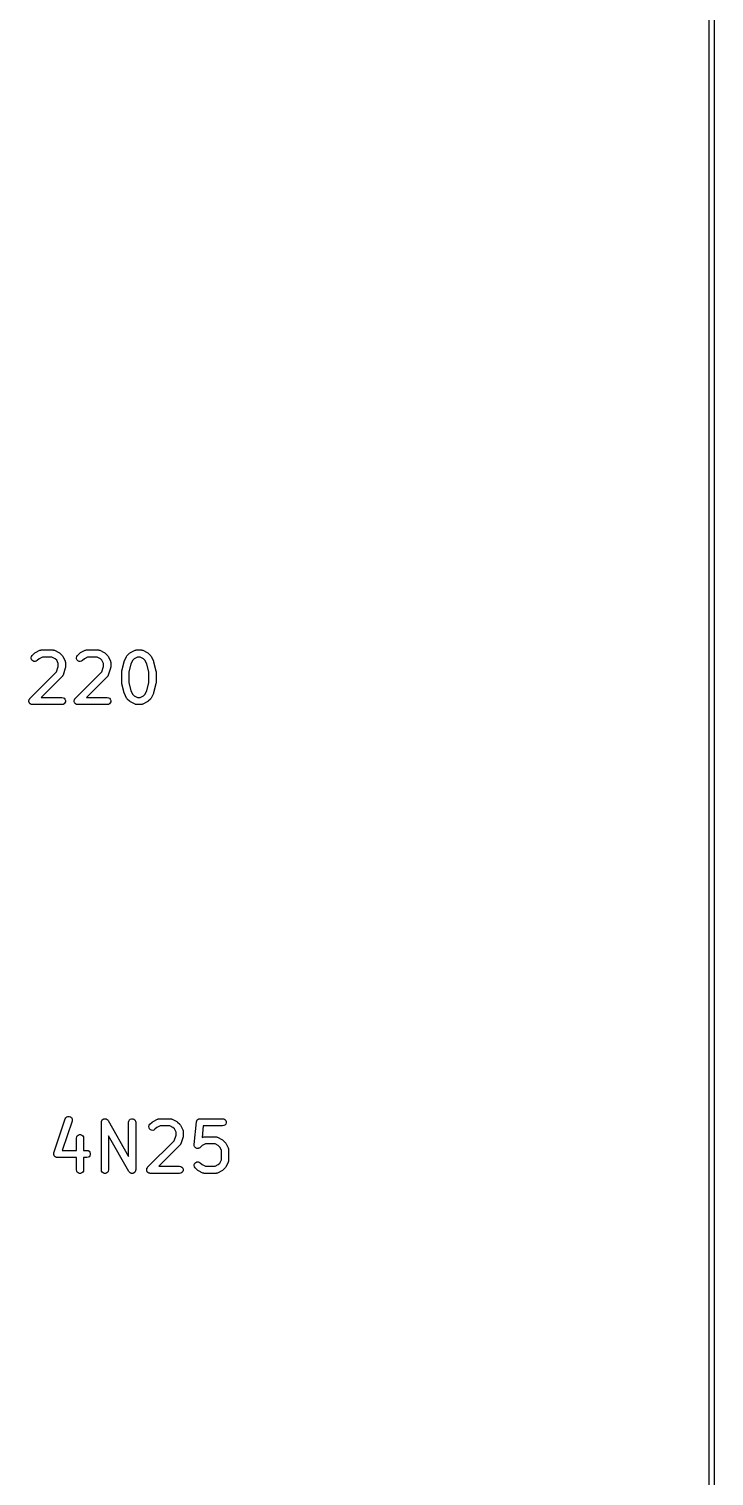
# Model space of a CAD drawing. Extents: x 10 to 287, y -200 to -10.
# Drawn here: x 197.64 to 212.05, y -99.62 to -69.19 of the extents above; entities that cross this region are included whole.
import ezdxf

# ---------------------------------------------------------------- set-up
doc = ezdxf.new("R2010")
doc.units = 0
doc.header["$MEASUREMENT"] = 0
doc.layers.add('BLACK', color=7, linetype='CONTINUOUS')

msp = doc.modelspace()

# ---------------------------------------------------------------- linework, layer by layer
at = {"layer": 'Black'}
for p, q in [((211.95, -129.95), (211.95, -30.05)), ((212.05, -30), (212.05, -130)), ((197.687, -82.4141), (197.694, -82.3889)), ((197.689, -82.44), (197.687, -82.4141)), ((197.7, -82.4636), (197.689, -82.44)), ((197.694, -82.3889), (197.709, -82.3676)), ((197.709, -82.3676), (197.756, -82.32)), ((197.756, -82.32), (197.766, -82.3131)), ((197.766, -82.3131), (197.776, -82.3059)), ((197.776, -82.3059), (197.871, -82.2583)), ((197.854, -82.4346), (197.815, -82.4737)), ((197.922, -82.4004), (197.854, -82.4346)), ((197.871, -82.2583), (197.875, -82.2571)), ((197.875, -82.2571), (197.879, -82.2549)), ((197.879, -82.2549), (197.888, -82.2534)), ((197.888, -82.2534), (197.896, -82.2509)), ((197.896, -82.2509), (197.901, -82.2511)), ((197.901, -82.2511), (197.905, -82.2504)), ((197.905, -82.2504), (198.143, -82.2504)), ((198.125, -82.4004), (197.922, -82.4004)), ((198.194, -82.4346), (198.125, -82.4004)), ((198.143, -82.2504), (198.147, -82.2511)), ((198.147, -82.2511), (198.151, -82.2509)), ((198.151, -82.2509), (198.16, -82.2534)), ((198.16, -82.2534), (198.169, -82.2549)), ((198.169, -82.2549), (198.172, -82.2571)), ((198.172, -82.2571), (198.176, -82.2583)), ((198.176, -82.2583), (198.272, -82.3059)), ((198.224, -82.465), (198.194, -82.4346)), ((198.272, -82.3059), (198.281, -82.3131)), ((198.281, -82.3131), (198.291, -82.32)), ((198.291, -82.32), (198.339, -82.3676)), ((198.339, -82.3676), (198.346, -82.3774)), ((198.346, -82.3774), (198.353, -82.3871)), ((198.353, -82.3871), (198.4, -82.4823)), ((198.64, -82.4141), (198.646, -82.3889)), ((198.642, -82.44), (198.64, -82.4141)), ((198.653, -82.4636), (198.642, -82.44)), ((198.646, -82.3889), (198.661, -82.3676)), ((198.661, -82.3676), (198.709, -82.32)), ((198.709, -82.32), (198.719, -82.3131)), ((198.719, -82.3131), (198.728, -82.3059)), ((198.728, -82.3059), (198.824, -82.2583)), ((198.806, -82.4346), (198.767, -82.4737)), ((198.875, -82.4004), (198.806, -82.4346)), ((198.824, -82.2583), (198.828, -82.2571)), ((198.828, -82.2571), (198.831, -82.2549)), ((198.831, -82.2549), (198.84, -82.2534)), ((198.84, -82.2534), (198.849, -82.2509)), ((198.849, -82.2509), (198.853, -82.2511)), ((198.853, -82.2511), (198.857, -82.2504)), ((198.857, -82.2504), (199.095, -82.2504)), ((199.078, -82.4004), (198.875, -82.4004)), ((199.146, -82.4346), (199.078, -82.4004)), ((199.095, -82.2504), (199.099, -82.2511)), ((199.099, -82.2511), (199.104, -82.2509)), ((199.104, -82.2509), (199.112, -82.2534)), ((199.112, -82.2534), (199.121, -82.2549)), ((199.121, -82.2549), (199.125, -82.2571)), ((199.125, -82.2571), (199.129, -82.2583)), ((199.129, -82.2583), (199.224, -82.3059)), ((199.176, -82.465), (199.146, -82.4346)), ((199.224, -82.3059), (199.234, -82.3131)), ((199.234, -82.3131), (199.244, -82.32)), ((199.244, -82.32), (199.291, -82.3676)), ((199.291, -82.3676), (199.298, -82.3774)), ((199.298, -82.3774), (199.305, -82.3871)), ((199.305, -82.3871), (199.353, -82.4823)), ((199.647, -82.4823), (199.695, -82.3871)), ((199.695, -82.3871), (199.702, -82.3774)), ((199.702, -82.3774), (199.709, -82.3676)), ((199.709, -82.3676), (199.756, -82.32)), ((199.756, -82.32), (199.766, -82.3131)), ((199.766, -82.3131), (199.776, -82.3059)), ((199.776, -82.3059), (199.871, -82.2583)), ((199.854, -82.4346), (199.824, -82.465)), ((199.922, -82.4004), (199.854, -82.4346)), ((199.871, -82.2583), (199.875, -82.2571)), ((199.875, -82.2571), (199.879, -82.2549)), ((199.879, -82.2549), (199.888, -82.2534)), ((199.888, -82.2534), (199.896, -82.2509)), ((199.896, -82.2509), (199.901, -82.2511)), ((199.901, -82.2511), (199.905, -82.2504)), ((199.905, -82.2504), (200, -82.2504)), ((199.982, -82.4004), (199.922, -82.4004)), ((200.051, -82.4346), (199.982, -82.4004)), ((200, -82.2504), (200.004, -82.2511)), ((200.004, -82.2511), (200.009, -82.2509)), ((200.009, -82.2509), (200.017, -82.2534)), ((200.017, -82.2534), (200.026, -82.2549)), ((200.026, -82.2549), (200.029, -82.2571)), ((200.029, -82.2571), (200.034, -82.2583)), ((200.034, -82.2583), (200.129, -82.3059)), ((200.081, -82.465), (200.051, -82.4346)), ((200.129, -82.3059), (200.138, -82.3131)), ((200.138, -82.3131), (200.148, -82.32)), ((200.148, -82.32), (200.196, -82.3676)), ((200.196, -82.3676), (200.203, -82.3774)), ((200.203, -82.3774), (200.21, -82.3871)), ((200.21, -82.3871), (200.258, -82.4823)), ((197.661, -83.2723), (198.22, -82.7134)), ((197.719, -82.4821), (197.7, -82.4636)), ((197.742, -82.4931), (197.719, -82.4821)), ((197.768, -82.4953), (197.742, -82.4931)), ((197.794, -82.4886), (197.768, -82.4953)), ((197.815, -82.4737), (197.794, -82.4886)), ((198.22, -82.7134), (198.258, -82.5989)), ((198.258, -82.5336), (198.224, -82.465)), ((198.258, -82.5989), (198.258, -82.5336)), ((198.404, -82.6348), (198.357, -82.7777)), ((198.4, -82.4823), (198.402, -82.4865)), ((198.402, -82.4865), (198.404, -82.4902)), ((198.404, -82.4902), (198.405, -82.4989)), ((198.406, -82.6229), (198.404, -82.6348)), ((198.405, -82.4989), (198.408, -82.5073)), ((198.408, -82.6111), (198.406, -82.6229)), ((198.408, -82.5073), (198.408, -82.5116)), ((198.408, -82.5116), (198.408, -82.5159)), ((198.408, -82.5159), (198.408, -82.6111)), ((198.614, -83.2723), (199.173, -82.7134)), ((198.671, -82.4821), (198.653, -82.4636)), ((198.695, -82.4931), (198.671, -82.4821)), ((198.721, -82.4953), (198.695, -82.4931)), ((198.746, -82.4886), (198.721, -82.4953)), ((198.767, -82.4737), (198.746, -82.4886)), ((199.173, -82.7134), (199.211, -82.5989)), ((199.211, -82.5336), (199.176, -82.465)), ((199.211, -82.5989), (199.211, -82.5336)), ((199.357, -82.6348), (199.309, -82.7777)), ((199.353, -82.4823), (199.354, -82.4865)), ((199.354, -82.4865), (199.356, -82.4902)), ((199.356, -82.4902), (199.358, -82.4989)), ((199.359, -82.6229), (199.357, -82.6348)), ((199.358, -82.4989), (199.36, -82.5073)), ((199.361, -82.6111), (199.359, -82.6229)), ((199.36, -82.5073), (199.36, -82.5116)), ((199.36, -82.5116), (199.361, -82.5159)), ((199.361, -82.5159), (199.361, -82.6111)), ((199.592, -82.7063), (199.593, -82.6973)), ((199.592, -82.9444), (199.592, -82.7063)), ((199.593, -82.6973), (199.594, -82.6881)), ((199.594, -82.6881), (199.642, -82.4977)), ((199.642, -82.4977), (199.645, -82.4902)), ((199.645, -82.4902), (199.647, -82.4823)), ((199.785, -82.542), (199.742, -82.7156)), ((199.742, -82.7156), (199.742, -82.9352)), ((199.824, -82.465), (199.785, -82.542)), ((200.12, -82.542), (200.081, -82.465)), ((200.163, -82.7156), (200.12, -82.542)), ((200.163, -82.9352), (200.163, -82.7156)), ((200.258, -82.4823), (200.26, -82.4902)), ((200.26, -82.4902), (200.263, -82.4977)), ((200.263, -82.4977), (200.311, -82.6881)), ((200.311, -82.6881), (200.312, -82.6973)), ((200.312, -82.6973), (200.313, -82.7063)), ((200.313, -82.7063), (200.313, -82.9444)), ((198.339, -82.807), (197.895, -83.2504)), ((198.341, -82.8034), (198.339, -82.807)), ((198.344, -82.8006), (198.341, -82.8034)), ((198.349, -82.7929), (198.344, -82.8006)), ((198.354, -82.7856), (198.349, -82.7929)), ((198.355, -82.7815), (198.354, -82.7856)), ((198.357, -82.7777), (198.355, -82.7815)), ((199.291, -82.807), (198.848, -83.2504)), ((199.294, -82.8034), (199.291, -82.807)), ((199.297, -82.8006), (199.294, -82.8034)), ((199.301, -82.7929), (199.297, -82.8006)), ((199.306, -82.7856), (199.301, -82.7929)), ((199.307, -82.7815), (199.306, -82.7856)), ((199.309, -82.7777), (199.307, -82.7815)), ((199.593, -82.9535), (199.592, -82.9444)), ((199.594, -82.9626), (199.593, -82.9535)), ((199.642, -83.1531), (199.594, -82.9626)), ((199.742, -82.9352), (199.785, -83.1087)), ((200.12, -83.1087), (200.163, -82.9352)), ((200.311, -82.9626), (200.263, -83.1531)), ((200.312, -82.9535), (200.311, -82.9626)), ((200.313, -82.9444), (200.312, -82.9535)), ((197.64, -83.3124), (197.644, -83.3031)), ((197.64, -83.3157), (197.64, -83.3124)), ((197.64, -83.3188), (197.64, -83.3157)), ((197.64, -83.3286), (197.64, -83.3188)), ((197.64, -83.3384), (197.64, -83.3286)), ((197.642, -83.3415), (197.64, -83.3384)), ((197.642, -83.3448), (197.642, -83.3415)), ((197.646, -83.3537), (197.642, -83.3448)), ((197.644, -83.3031), (197.646, -83.2937)), ((197.646, -83.2937), (197.648, -83.291)), ((197.649, -83.3629), (197.646, -83.3537)), ((197.648, -83.291), (197.649, -83.2879)), ((197.649, -83.2879), (197.656, -83.2804)), ((197.651, -83.3654), (197.649, -83.3629)), ((197.653, -83.3684), (197.651, -83.3654)), ((197.66, -83.3753), (197.653, -83.3684)), ((197.656, -83.2804), (197.661, -83.2723)), ((197.895, -83.2504), (198.333, -83.2504)), ((198.333, -83.2504), (198.359, -83.2549)), ((198.359, -83.2549), (198.382, -83.2679)), ((198.382, -83.2679), (198.398, -83.2879)), ((198.398, -83.3629), (198.382, -83.3828)), ((198.398, -83.2879), (198.407, -83.3124)), ((198.407, -83.3384), (198.398, -83.3629)), ((198.407, -83.3124), (198.407, -83.3384)), ((198.592, -83.3188), (198.593, -83.3157)), ((198.593, -83.3286), (198.592, -83.3188)), ((198.593, -83.3124), (198.596, -83.3031)), ((198.593, -83.3157), (198.593, -83.3124)), ((198.593, -83.3384), (198.593, -83.3286)), ((198.594, -83.3415), (198.593, -83.3384)), ((198.594, -83.3448), (198.594, -83.3415)), ((198.598, -83.3537), (198.594, -83.3448)), ((198.596, -83.3031), (198.599, -83.2937)), ((198.602, -83.3629), (198.598, -83.3537)), ((198.599, -83.2937), (198.601, -83.291)), ((198.601, -83.291), (198.602, -83.2879)), ((198.602, -83.2879), (198.608, -83.2804)), ((198.604, -83.3654), (198.602, -83.3629)), ((198.605, -83.3684), (198.604, -83.3654)), ((198.612, -83.3753), (198.605, -83.3684)), ((198.608, -83.2804), (198.614, -83.2723)), ((198.848, -83.2504), (199.286, -83.2504)), ((199.286, -83.2504), (199.311, -83.2549)), ((199.311, -83.2549), (199.334, -83.2679)), ((199.334, -83.2679), (199.351, -83.2879)), ((199.351, -83.3629), (199.334, -83.3828)), ((199.351, -83.2879), (199.36, -83.3124)), ((199.36, -83.3384), (199.351, -83.3629)), ((199.36, -83.3124), (199.36, -83.3384)), ((199.645, -83.1606), (199.642, -83.1531)), ((199.647, -83.1684), (199.645, -83.1606)), ((199.695, -83.2637), (199.647, -83.1684)), ((199.702, -83.2733), (199.695, -83.2637)), ((199.709, -83.2832), (199.702, -83.2733)), ((199.756, -83.3308), (199.709, -83.2832)), ((199.766, -83.3377), (199.756, -83.3308)), ((199.776, -83.3448), (199.766, -83.3377)), ((199.871, -83.3925), (199.776, -83.3448)), ((199.785, -83.1087), (199.824, -83.1857)), ((199.824, -83.1857), (199.854, -83.2161)), ((199.854, -83.2161), (199.922, -83.2504)), ((199.922, -83.2504), (199.982, -83.2504)), ((199.982, -83.2504), (200.051, -83.2161)), ((200.129, -83.3448), (200.034, -83.3925)), ((200.051, -83.2161), (200.081, -83.1857)), ((200.081, -83.1857), (200.12, -83.1087)), ((200.138, -83.3377), (200.129, -83.3448)), ((200.148, -83.3308), (200.138, -83.3377)), ((200.196, -83.2832), (200.148, -83.3308)), ((200.203, -83.2733), (200.196, -83.2832)), ((200.21, -83.2637), (200.203, -83.2733)), ((200.258, -83.1684), (200.21, -83.2637)), ((200.26, -83.1606), (200.258, -83.1684)), ((200.263, -83.1531), (200.26, -83.1606)), ((197.666, -83.3828), (197.66, -83.3753)), ((197.669, -83.3845), (197.666, -83.3828)), ((197.671, -83.3868), (197.669, -83.3845)), ((197.68, -83.391), (197.671, -83.3868)), ((197.689, -83.3959), (197.68, -83.391)), ((197.692, -83.3964), (197.689, -83.3959)), ((197.695, -83.3978), (197.692, -83.3964)), ((197.705, -83.3987), (197.695, -83.3978)), ((197.714, -83.4004), (197.705, -83.3987)), ((198.333, -83.4004), (197.714, -83.4004)), ((198.359, -83.3959), (198.333, -83.4004)), ((198.382, -83.3828), (198.359, -83.3959)), ((198.618, -83.3828), (198.612, -83.3753)), ((198.621, -83.3845), (198.618, -83.3828)), ((198.624, -83.3868), (198.621, -83.3845)), ((198.633, -83.391), (198.624, -83.3868)), ((198.641, -83.3959), (198.633, -83.391)), ((198.644, -83.3964), (198.641, -83.3959)), ((198.647, -83.3978), (198.644, -83.3964)), ((198.657, -83.3987), (198.647, -83.3978)), ((198.667, -83.4004), (198.657, -83.3987)), ((199.286, -83.4004), (198.667, -83.4004)), ((199.311, -83.3959), (199.286, -83.4004)), ((199.334, -83.3828), (199.311, -83.3959)), ((199.875, -83.3937), (199.871, -83.3925)), ((199.879, -83.3959), (199.875, -83.3937)), ((199.888, -83.3974), (199.879, -83.3959)), ((199.896, -83.3999), (199.888, -83.3974)), ((199.901, -83.3996), (199.896, -83.3999)), ((199.905, -83.4004), (199.901, -83.3996)), ((200, -83.4004), (199.905, -83.4004)), ((200.004, -83.3996), (200, -83.4004)), ((200.009, -83.3999), (200.004, -83.3996)), ((200.017, -83.3974), (200.009, -83.3999)), ((200.026, -83.3959), (200.017, -83.3974)), ((200.029, -83.3937), (200.026, -83.3959)), ((200.034, -83.3925), (200.029, -83.3937)), ((198.167, -92.8253), (198.405, -92.111)), ((198.547, -92.1585), (198.342, -92.774)), ((198.405, -92.111), (198.417, -92.0881)), ((198.417, -92.0881), (198.437, -92.0709)), ((198.437, -92.0709), (198.461, -92.0613)), ((198.461, -92.0613), (198.487, -92.0606)), ((198.487, -92.0606), (198.512, -92.0688)), ((198.512, -92.0688), (198.532, -92.085)), ((198.532, -92.085), (198.546, -92.1072)), ((198.546, -92.1072), (198.551, -92.1327)), ((198.551, -92.1327), (198.547, -92.1585)), ((199.163, -92.1824), (199.164, -92.1758)), ((199.163, -93.1824), (199.163, -92.1824)), ((199.164, -92.169), (199.167, -92.163)), ((199.164, -92.1758), (199.164, -92.169)), ((199.167, -92.163), (199.168, -92.1567)), ((199.168, -92.1567), (199.171, -92.1509)), ((199.171, -92.1509), (199.173, -92.1446)), ((199.173, -92.1446), (199.177, -92.1397)), ((199.177, -92.1397), (199.181, -92.1342)), ((199.181, -92.1342), (199.186, -92.1298)), ((199.186, -92.1298), (199.19, -92.1247)), ((199.19, -92.1247), (199.196, -92.1215)), ((199.196, -92.1215), (199.201, -92.1174)), ((199.201, -92.1174), (199.207, -92.1151)), ((199.207, -92.1151), (199.213, -92.1118)), ((199.213, -92.1118), (199.219, -92.1107)), ((199.219, -92.1107), (199.225, -92.1085)), ((199.225, -92.1085), (199.232, -92.1085)), ((199.232, -92.1085), (199.238, -92.1074)), ((199.238, -92.1074), (199.245, -92.1085)), ((199.245, -92.1085), (199.251, -92.1085)), ((199.251, -92.1085), (199.257, -92.1108)), ((199.257, -92.1108), (199.264, -92.112)), ((199.264, -92.112), (199.27, -92.1152)), ((199.27, -92.1152), (199.276, -92.1174)), ((199.276, -92.1174), (199.281, -92.1218)), ((199.281, -92.1218), (199.287, -92.1251)), ((199.287, -92.1251), (199.291, -92.1301)), ((199.291, -92.1301), (199.296, -92.1342)), ((199.296, -92.1342), (199.299, -92.14)), ((199.299, -92.14), (199.303, -92.1452)), ((199.303, -92.1452), (199.735, -92.9)), ((199.735, -92.1824), (199.739, -92.1567)), ((199.735, -92.9), (199.735, -92.1824)), ((199.739, -92.1567), (199.752, -92.1342)), ((199.752, -92.1342), (199.772, -92.1174)), ((199.772, -92.1174), (199.796, -92.1085)), ((199.796, -92.1085), (199.823, -92.1085)), ((199.823, -92.1085), (199.847, -92.1174)), ((199.847, -92.1174), (199.867, -92.1342)), ((199.867, -92.1342), (199.88, -92.1567)), ((199.88, -92.1567), (199.885, -92.1824)), ((199.885, -92.1824), (199.885, -93.1824)), ((200.185, -92.2246), (200.233, -92.177)), ((200.233, -92.177), (200.243, -92.1701)), ((200.243, -92.1701), (200.252, -92.1629)), ((200.252, -92.1629), (200.347, -92.1153)), ((200.347, -92.1153), (200.352, -92.1141)), ((200.352, -92.1141), (200.355, -92.1119)), ((200.355, -92.1119), (200.364, -92.1104)), ((200.364, -92.1104), (200.372, -92.1079)), ((200.372, -92.1079), (200.377, -92.1081)), ((200.377, -92.1081), (200.381, -92.1074)), ((200.381, -92.1074), (200.619, -92.1074)), ((200.619, -92.1074), (200.623, -92.1081)), ((200.623, -92.1081), (200.628, -92.1079)), ((200.628, -92.1079), (200.636, -92.1104)), ((200.636, -92.1104), (200.645, -92.1119)), ((200.645, -92.1119), (200.648, -92.1141)), ((200.648, -92.1141), (200.653, -92.1153)), ((200.653, -92.1153), (200.748, -92.1629)), ((200.748, -92.1629), (200.757, -92.1701)), ((200.757, -92.1701), (200.767, -92.177)), ((200.767, -92.177), (200.815, -92.2246)), ((201.116, -92.6511), (201.163, -92.1749)), ((201.163, -92.1749), (201.164, -92.1722)), ((201.164, -92.1694), (201.168, -92.1597)), ((201.164, -92.1722), (201.164, -92.1694)), ((201.168, -92.1597), (201.171, -92.1498)), ((201.171, -92.1498), (201.172, -92.1475)), ((201.172, -92.1475), (201.173, -92.1449)), ((201.173, -92.1449), (201.18, -92.137)), ((201.18, -92.137), (201.186, -92.1287)), ((201.186, -92.1287), (201.188, -92.1271)), ((201.188, -92.1271), (201.19, -92.1249)), ((201.19, -92.1249), (201.199, -92.1198)), ((201.199, -92.1198), (201.207, -92.114)), ((201.207, -92.114), (201.21, -92.1133)), ((201.21, -92.1133), (201.212, -92.1119)), ((201.212, -92.1119), (201.223, -92.1101)), ((201.223, -92.1101), (201.232, -92.1076)), ((201.232, -92.1076), (201.235, -92.1079)), ((201.235, -92.1079), (201.238, -92.1074)), ((201.238, -92.1074), (201.714, -92.1074)), ((201.714, -92.1074), (201.74, -92.1119)), ((201.74, -92.1119), (201.762, -92.1249)), ((201.762, -92.1249), (201.779, -92.1449)), ((201.779, -92.1449), (201.788, -92.1694)), ((201.788, -92.1954), (201.779, -92.2199)), ((201.788, -92.1694), (201.788, -92.1954)), ((198.639, -92.5157), (198.644, -92.4901)), ((198.644, -92.4901), (198.657, -92.4675)), ((198.657, -92.4675), (198.677, -92.4508)), ((198.677, -92.4508), (198.701, -92.4419)), ((198.701, -92.4419), (198.727, -92.4419)), ((198.727, -92.4419), (198.752, -92.4508)), ((198.752, -92.4508), (198.772, -92.4675)), ((198.772, -92.4675), (198.785, -92.4901)), ((198.785, -92.4901), (198.789, -92.5157)), ((199.744, -93.2196), (199.313, -92.4648)), ((199.313, -92.4648), (199.313, -93.1824)), ((200.163, -92.2711), (200.17, -92.2459)), ((200.166, -92.297), (200.163, -92.2711)), ((200.177, -92.3206), (200.166, -92.297)), ((200.17, -92.2459), (200.185, -92.2246)), ((200.195, -92.3391), (200.177, -92.3206)), ((200.219, -92.3501), (200.195, -92.3391)), ((200.245, -92.3523), (200.219, -92.3501)), ((200.27, -92.3456), (200.245, -92.3523)), ((200.291, -92.3307), (200.27, -92.3456)), ((200.33, -92.2916), (200.291, -92.3307)), ((200.399, -92.2574), (200.33, -92.2916)), ((200.601, -92.2574), (200.399, -92.2574)), ((200.67, -92.2916), (200.601, -92.2574)), ((200.7, -92.322), (200.67, -92.2916)), ((200.696, -92.5704), (200.735, -92.4559)), ((200.735, -92.3906), (200.7, -92.322)), ((200.735, -92.4559), (200.735, -92.3906)), ((200.815, -92.2246), (200.822, -92.2344)), ((200.822, -92.2344), (200.829, -92.2441)), ((200.829, -92.2441), (200.877, -92.3393)), ((200.881, -92.4918), (200.833, -92.6347)), ((200.877, -92.3393), (200.878, -92.3435)), ((200.878, -92.3435), (200.88, -92.3472)), ((200.88, -92.3472), (200.882, -92.3559)), ((200.882, -92.4799), (200.881, -92.4918)), ((200.882, -92.3559), (200.884, -92.3643)), ((200.885, -92.4681), (200.882, -92.4799)), ((200.884, -92.3643), (200.884, -92.3686)), ((200.884, -92.3686), (200.885, -92.3729)), ((200.885, -92.3729), (200.885, -92.4681)), ((201.306, -92.2574), (201.281, -92.5056)), ((201.281, -92.5056), (201.3, -92.4963)), ((201.3, -92.4963), (201.304, -92.495)), ((201.304, -92.495), (201.308, -92.4929)), ((201.714, -92.2574), (201.306, -92.2574)), ((201.308, -92.4929), (201.316, -92.4913)), ((201.316, -92.4913), (201.325, -92.4888)), ((201.325, -92.4888), (201.329, -92.4891)), ((201.329, -92.4891), (201.333, -92.4883)), ((201.333, -92.4883), (201.571, -92.4883)), ((201.571, -92.4883), (201.576, -92.4891)), ((201.576, -92.4891), (201.58, -92.4888)), ((201.58, -92.4888), (201.588, -92.4913)), ((201.588, -92.4913), (201.597, -92.4929)), ((201.597, -92.4929), (201.601, -92.495)), ((201.601, -92.495), (201.605, -92.4963)), ((201.605, -92.4963), (201.7, -92.5439)), ((201.74, -92.2529), (201.714, -92.2574)), ((201.762, -92.2398), (201.74, -92.2529)), ((201.779, -92.2199), (201.762, -92.2398)), ((198.342, -92.774), (198.639, -92.774)), ((198.639, -92.774), (198.639, -92.5157)), ((198.789, -92.5157), (198.789, -92.774)), ((198.789, -92.774), (198.857, -92.774)), ((198.857, -92.774), (198.883, -92.7786)), ((198.883, -92.7786), (198.905, -92.7916)), ((198.905, -92.7916), (198.922, -92.8115)), ((200.137, -93.1293), (200.696, -92.5704)), ((200.815, -92.664), (200.372, -93.1074)), ((200.817, -92.6604), (200.815, -92.664)), ((200.821, -92.6576), (200.817, -92.6604)), ((200.825, -92.6499), (200.821, -92.6576)), ((200.83, -92.6426), (200.825, -92.6499)), ((200.831, -92.6385), (200.83, -92.6426)), ((200.833, -92.6347), (200.831, -92.6385)), ((201.116, -92.6516), (201.116, -92.6511)), ((201.116, -92.652), (201.116, -92.6516)), ((201.117, -92.6645), (201.116, -92.652)), ((201.118, -92.6771), (201.117, -92.6645)), ((201.118, -92.6775), (201.118, -92.6771)), ((201.118, -92.678), (201.118, -92.6775)), ((201.123, -92.6894), (201.118, -92.678)), ((201.129, -92.7008), (201.123, -92.6894)), ((201.129, -92.7012), (201.129, -92.7008)), ((201.129, -92.7016), (201.129, -92.7012)), ((201.138, -92.7105), (201.129, -92.7016)), ((201.147, -92.7195), (201.138, -92.7105)), ((201.147, -92.7197), (201.147, -92.7195)), ((201.147, -92.72), (201.147, -92.7197)), ((201.159, -92.7253), (201.147, -92.72)), ((201.17, -92.7308), (201.159, -92.7253)), ((201.171, -92.7308), (201.17, -92.7308)), ((201.171, -92.731), (201.171, -92.7308)), ((201.184, -92.7321), (201.171, -92.731)), ((201.196, -92.7334), (201.184, -92.7321)), ((201.197, -92.7332), (201.196, -92.7334)), ((201.209, -92.73), (201.197, -92.7333)), ((201.197, -92.7333), (201.197, -92.7332)), ((201.221, -92.7269), (201.209, -92.73)), ((201.222, -92.7267), (201.221, -92.7269)), ((201.232, -92.7193), (201.222, -92.7265)), ((201.222, -92.7265), (201.222, -92.7267)), ((201.243, -92.7123), (201.232, -92.7193)), ((201.244, -92.7116), (201.243, -92.7119)), ((201.243, -92.7119), (201.243, -92.7123)), ((201.283, -92.6726), (201.244, -92.7116)), ((201.351, -92.6383), (201.283, -92.6726)), ((201.554, -92.6383), (201.351, -92.6383)), ((201.622, -92.6726), (201.554, -92.6383)), ((201.653, -92.703), (201.622, -92.6726)), ((201.687, -92.7715), (201.653, -92.703)), ((201.687, -92.9742), (201.687, -92.7715)), ((201.7, -92.5439), (201.71, -92.551)), ((201.71, -92.551), (201.72, -92.5579)), ((201.72, -92.5579), (201.767, -92.6055)), ((201.767, -92.6055), (201.774, -92.6154)), ((201.774, -92.6154), (201.781, -92.625)), ((201.781, -92.625), (201.829, -92.7203)), ((201.829, -92.7203), (201.83, -92.7244)), ((201.83, -92.7244), (201.832, -92.7282)), ((201.832, -92.7282), (201.834, -92.7368)), ((201.834, -92.7368), (201.836, -92.7452)), ((201.836, -92.7452), (201.836, -92.7496)), ((201.836, -92.7496), (201.837, -92.7538)), ((201.837, -92.7538), (201.837, -92.9919)), ((198.163, -92.8511), (198.164, -92.8436)), ((198.164, -92.8565), (198.163, -92.8511)), ((198.164, -92.836), (198.166, -92.8308)), ((198.164, -92.8436), (198.164, -92.836)), ((198.164, -92.8621), (198.164, -92.8565)), ((198.167, -92.8692), (198.164, -92.8621)), ((198.166, -92.8308), (198.167, -92.8253)), ((198.168, -92.8766), (198.167, -92.8692)), ((198.171, -92.8813), (198.168, -92.8766)), ((198.173, -92.8865), (198.171, -92.8813)), ((198.178, -92.8924), (198.173, -92.8865)), ((198.182, -92.8988), (198.178, -92.8924)), ((198.186, -92.9023), (198.182, -92.8988)), ((198.19, -92.9065), (198.186, -92.9023)), ((198.196, -92.9103), (198.19, -92.9065)), ((198.202, -92.915), (198.196, -92.9103)), ((198.208, -92.9168), (198.202, -92.915)), ((198.212, -92.9195), (198.208, -92.9168)), ((198.22, -92.9208), (198.212, -92.9195)), ((198.227, -92.9232), (198.22, -92.9208)), ((198.233, -92.9231), (198.227, -92.9232)), ((198.238, -92.924), (198.233, -92.9231)), ((198.639, -92.924), (198.238, -92.924)), ((198.639, -93.1824), (198.639, -92.924)), ((198.857, -92.924), (198.789, -92.924)), ((198.789, -92.924), (198.789, -93.1824)), ((198.883, -92.9195), (198.857, -92.924)), ((198.905, -92.9065), (198.883, -92.9195)), ((198.922, -92.8865), (198.905, -92.9065)), ((198.922, -92.8115), (198.931, -92.836)), ((198.931, -92.8621), (198.922, -92.8865)), ((198.931, -92.836), (198.931, -92.8621)), ((200.372, -93.1074), (200.81, -93.1074)), ((200.81, -93.1074), (200.835, -93.1119)), ((201.116, -93.0937), (201.118, -93.0677)), ((201.123, -93.1188), (201.116, -93.0937)), ((201.118, -93.0677), (201.129, -93.0441)), ((201.129, -93.0441), (201.147, -93.0257)), ((201.147, -93.0257), (201.171, -93.0147)), ((201.171, -93.0147), (201.197, -93.0124)), ((201.197, -93.0124), (201.222, -93.0192)), ((201.222, -93.0192), (201.244, -93.0341)), ((201.244, -93.0341), (201.283, -93.0731)), ((201.283, -93.0731), (201.351, -93.1074)), ((201.351, -93.1074), (201.554, -93.1074)), ((201.554, -93.1074), (201.622, -93.0731)), ((201.622, -93.0731), (201.653, -93.0427)), ((201.653, -93.0427), (201.687, -92.9742)), ((201.829, -93.0254), (201.781, -93.1207)), ((201.83, -93.0213), (201.829, -93.0254)), ((201.832, -93.0176), (201.83, -93.0213)), ((201.834, -93.0089), (201.832, -93.0176)), ((201.836, -93.0005), (201.834, -93.0089)), ((201.837, -92.9919), (201.836, -92.9962)), ((201.836, -92.9962), (201.836, -93.0005)), ((198.644, -93.208), (198.639, -93.1824)), ((198.657, -93.2306), (198.644, -93.208)), ((198.677, -93.2473), (198.657, -93.2306)), ((198.701, -93.2562), (198.677, -93.2473)), ((198.727, -93.2562), (198.701, -93.2562)), ((198.752, -93.2473), (198.727, -93.2562)), ((198.772, -93.2306), (198.752, -93.2473)), ((198.785, -93.208), (198.772, -93.2306)), ((198.789, -93.1824), (198.785, -93.208)), ((199.168, -93.208), (199.163, -93.1824)), ((199.181, -93.2306), (199.168, -93.208)), ((199.201, -93.2473), (199.181, -93.2306)), ((199.225, -93.2562), (199.201, -93.2473)), ((199.251, -93.2562), (199.225, -93.2562)), ((199.276, -93.2473), (199.251, -93.2562)), ((199.296, -93.2306), (199.276, -93.2473)), ((199.309, -93.208), (199.296, -93.2306)), ((199.313, -93.1824), (199.309, -93.208)), ((199.749, -93.2248), (199.744, -93.2196)), ((199.752, -93.2306), (199.749, -93.2248)), ((199.757, -93.2347), (199.752, -93.2306)), ((199.761, -93.2396), (199.757, -93.2347)), ((199.767, -93.243), (199.761, -93.2396)), ((199.772, -93.2473), (199.767, -93.243)), ((199.778, -93.2495), (199.772, -93.2473)), ((199.784, -93.2527), (199.778, -93.2495)), ((199.79, -93.2539), (199.784, -93.2527)), ((199.796, -93.2562), (199.79, -93.2539)), ((199.803, -93.2562), (199.796, -93.2562)), ((199.809, -93.2574), (199.803, -93.2562)), ((199.816, -93.2562), (199.809, -93.2574)), ((199.823, -93.2562), (199.816, -93.2562)), ((199.829, -93.2541), (199.823, -93.2562)), ((199.835, -93.253), (199.829, -93.2541)), ((199.841, -93.2496), (199.835, -93.253)), ((199.847, -93.2473), (199.841, -93.2496)), ((199.852, -93.2432), (199.847, -93.2473)), ((199.857, -93.24), (199.852, -93.2432)), ((199.862, -93.2349), (199.857, -93.24)), ((199.867, -93.2306), (199.862, -93.2349)), ((199.87, -93.2251), (199.867, -93.2306)), ((199.874, -93.2202), (199.87, -93.2251)), ((199.877, -93.2139), (199.874, -93.2202)), ((199.88, -93.208), (199.877, -93.2139)), ((199.881, -93.2017), (199.88, -93.208)), ((199.883, -93.1957), (199.881, -93.2017)), ((199.885, -93.1824), (199.883, -93.189)), ((199.883, -93.189), (199.883, -93.1957)), ((200.116, -93.1758), (200.117, -93.1727)), ((200.117, -93.1856), (200.116, -93.1758)), ((200.117, -93.1694), (200.12, -93.1601)), ((200.117, -93.1727), (200.117, -93.1694)), ((200.117, -93.1954), (200.117, -93.1856)), ((200.118, -93.1985), (200.117, -93.1954)), ((200.118, -93.2018), (200.118, -93.1985)), ((200.122, -93.2107), (200.118, -93.2018)), ((200.12, -93.1601), (200.123, -93.1507)), ((200.126, -93.2199), (200.122, -93.2107)), ((200.123, -93.1507), (200.124, -93.148)), ((200.124, -93.148), (200.126, -93.1449)), ((200.126, -93.1449), (200.132, -93.1374)), ((200.128, -93.2224), (200.126, -93.2199)), ((200.129, -93.2254), (200.128, -93.2224)), ((200.136, -93.2323), (200.129, -93.2254)), ((200.132, -93.1374), (200.137, -93.1293)), ((200.142, -93.2398), (200.136, -93.2323)), ((200.145, -93.2415), (200.142, -93.2398)), ((200.147, -93.2438), (200.145, -93.2415)), ((200.156, -93.248), (200.147, -93.2438)), ((200.165, -93.2529), (200.156, -93.248)), ((200.168, -93.2534), (200.165, -93.2529)), ((200.171, -93.2548), (200.168, -93.2534)), ((200.181, -93.2557), (200.171, -93.2548)), ((200.19, -93.2574), (200.181, -93.2557)), ((200.81, -93.2574), (200.19, -93.2574)), ((200.835, -93.2529), (200.81, -93.2574)), ((200.835, -93.1119), (200.858, -93.1249)), ((200.858, -93.2398), (200.835, -93.2529)), ((200.858, -93.1249), (200.874, -93.1449)), ((200.874, -93.2199), (200.858, -93.2398)), ((200.874, -93.1449), (200.883, -93.1694)), ((200.883, -93.1954), (200.874, -93.2199)), ((200.883, -93.1694), (200.883, -93.1954)), ((201.137, -93.1402), (201.123, -93.1188)), ((201.185, -93.1878), (201.137, -93.1402)), ((201.195, -93.1947), (201.185, -93.1878)), ((201.205, -93.2018), (201.195, -93.1947)), ((201.3, -93.2495), (201.205, -93.2018)), ((201.304, -93.2507), (201.3, -93.2495)), ((201.308, -93.2529), (201.304, -93.2507)), ((201.316, -93.2544), (201.308, -93.2529)), ((201.325, -93.2569), (201.316, -93.2544)), ((201.329, -93.2566), (201.325, -93.2569)), ((201.333, -93.2574), (201.329, -93.2566)), ((201.571, -93.2574), (201.333, -93.2574)), ((201.576, -93.2566), (201.571, -93.2574)), ((201.58, -93.2569), (201.576, -93.2566)), ((201.588, -93.2544), (201.58, -93.2569)), ((201.597, -93.2529), (201.588, -93.2544)), ((201.601, -93.2507), (201.597, -93.2529)), ((201.605, -93.2495), (201.601, -93.2507)), ((201.7, -93.2018), (201.605, -93.2495)), ((201.71, -93.1947), (201.7, -93.2018)), ((201.72, -93.1878), (201.71, -93.1947)), ((201.767, -93.1402), (201.72, -93.1878)), ((201.774, -93.1303), (201.767, -93.1402)), ((201.781, -93.1207), (201.774, -93.1303))]:
    msp.add_line(p, q, dxfattribs=at)

doc.saveas('drawing.dxf')
